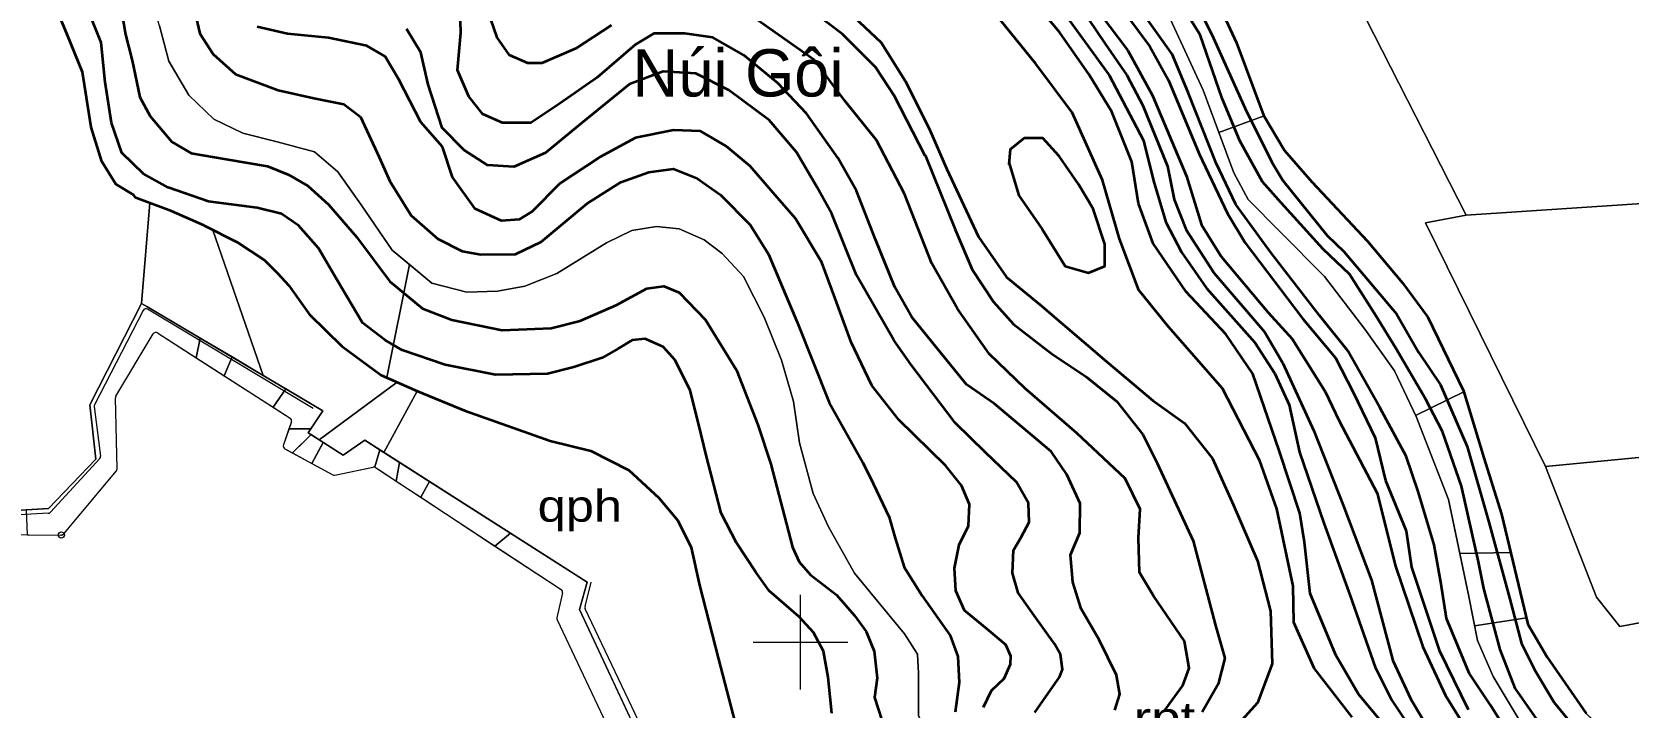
# Model space of a CAD drawing. Header units: metres. Extents: x 558415 to 562400, y 2247179 to 2251032.
# Drawn here: x 559756 to 560262, y 2248479 to 2248694 of the extents above; entities that cross this region are included whole.
import ezdxf
from ezdxf.enums import TextEntityAlignment as Align

# ---------------------------------------------------------------- set-up
doc = ezdxf.new("R2010")
doc.units = ezdxf.units.M
doc.header["$LTSCALE"] = 4
doc.header["$PDMODE"] = 32
doc.header["$PDSIZE"] = 2
for name, color, linetype, lineweight in [('17', 7, 'Continuous', 13), ('27', 7, 'Continuous', 35), ('33', 7, 'Continuous', 13), ('4', 7, 'Continuous', 13), ('45', 7, 'Continuous', 13), ('5', 7, 'Continuous', 13), ('6', 7, 'Continuous', 13), ('63', 7, 'Continuous', 13), ('7', 7, 'Continuous', 13)]:
    doc.layers.add(name, color=color, linetype=linetype, lineweight=lineweight)
doc.layers.add('40', color=7, linetype='Continuous')

msp = doc.modelspace()

# ---------------------------------------------------------------- linework, layer by layer
at = {"layer": '17'}
for p, q in [((559848.59, 2248573.398), (559792.73, 2248606.531)), ((559854.978, 2248559.327), (559843.922, 2248566.482)), ((559932.371, 2248519.025), (559861.857, 2248564.097))]:
    msp.add_line(p, q, dxfattribs=at)
msp.add_lwpolyline([(559791.098, 2248607.499), (559774.636, 2248575.304), (559776.601, 2248558.134), (559761.614, 2248542.395), (559740.976, 2248541.202), (559727.708, 2248623.238), (559688.158, 2248631.502)], dxfattribs=at)
at = {"layer": '27'}
for points in [[(560118.807, 2248715.846), (560130.437, 2248692.792), (560140.921, 2248669.261), (560149.439, 2248652.249), (560152.879, 2248646.525), (560166.966, 2248629.036), (560172.208, 2248623.948), (560188.916, 2248604.233), (560195.96, 2248591.99), (560202.839, 2248581.656), (560211.357, 2248562.1), (560218.237, 2248538.092), (560224.789, 2248514.084), (560228.557, 2248499.615), (560232.815, 2248491.189), (560238.876, 2248480.854), (560247.066, 2248470.997)], [(560189.887, 2248467.947), (560176.946, 2248483.529), (560169.739, 2248495.93), (560161.549, 2248515.486), (560159.747, 2248531.704), (560158.273, 2248540.925), (560151.885, 2248560.481), (560143.367, 2248585.125), (560134.849, 2248597.686), (560122.236, 2248611.2), (560111.752, 2248626.464), (560107.166, 2248639.183), (560105.037, 2248652.38), (560098.648, 2248668.279), (560091.441, 2248680.204), (560082.104, 2248693.559), (560066.051, 2248712.797)], [(560233.634, 2248475.29), (560226.59, 2248485.466), (560221.84, 2248497.708), (560216.598, 2248517.105), (560214.96, 2248525.532), (560209.554, 2248549.54), (560203.493, 2248566.87), (560198.088, 2248577.205), (560188.751, 2248593.264), (560182.527, 2248603.439), (560174.009, 2248616.795), (560165.655, 2248624.744), (560152.387, 2248639.372), (560146.49, 2248646.049), (560139.283, 2248659.087), (560133.713, 2248672.442), (560126.669, 2248692.634), (560113.892, 2248713.144)], [(559810.936, 2248632.188), (559800.616, 2248636.719), (559789.314, 2248641.012), (559788.576, 2248641.966), (559782.925, 2248645.305), (559778.502, 2248652.46), (559775.062, 2248663.43), (559772.359, 2248680.84), (559767.445, 2248692.764), (559764.251, 2248700.634), (559756.142, 2248709.22)], [(559806.432, 2248706.786), (559809.544, 2248693.113), (559813.803, 2248686.594), (559820.847, 2248680.234), (559834.442, 2248675.147), (559845.745, 2248672.603), (559855.246, 2248670.695), (559860.487, 2248666.72), (559866.384, 2248653.842), (559869.824, 2248646.21), (559876.54, 2248635.398), (559885.058, 2248627.926), (559892.757, 2248624.11), (559898.654, 2248622.997), (559909.629, 2248623.156), (559917.819, 2248626.972), (559932.398, 2248639.215), (559943.045, 2248645.893), (559951.891, 2248649.073), (559959.753, 2248650.186), (559967.125, 2248647.165), (559974.66, 2248641.918), (559983.997, 2248632.378), (559989.894, 2248623.157), (559998.903, 2248601.534), (560009.059, 2248576.095), (560019.706, 2248557.016), (560022.982, 2248550.338), (560028.06, 2248539.685), (560030.026, 2248533.008), (560032.81, 2248523.786), (560038.543, 2248514.723), (560047.389, 2248502.163), (560049.846, 2248495.485), (560050.337, 2248487.217), (560049.027, 2248477.837)], [(560130.601, 2248706.599), (560138.218, 2248690.143), (560146.818, 2248667.248), (560153.452, 2248656.039), (560162.052, 2248646.022), (560179.743, 2248627.182), (560190.799, 2248614.065), (560198.907, 2248603.094), (560210.21, 2248579.722), (560216.598, 2248558.496), (560222.25, 2248540.61), (560230.604, 2248505.79), (560236.747, 2248495.296), (560249.032, 2248477.41)], [(559784.157, 2248703.444), (559785.959, 2248692.792), (559788.088, 2248684.524), (559790.546, 2248672.918), (559793.822, 2248666.876), (559800.702, 2248658.767), (559806.763, 2248655.111), (559817.901, 2248653.203), (559831.005, 2248650.977), (559837.721, 2248648.274), (559843.782, 2248644.776), (559850.334, 2248638.893), (559859.18, 2248628.559), (559869.827, 2248614.408), (559880.147, 2248605.823), (559889.484, 2248602.325), (559905.373, 2248598.986), (559920.934, 2248599.622), (559930.107, 2248602.007), (559941.573, 2248606.936), (559951.238, 2248612.183), (559956.643, 2248612.978), (559961.557, 2248610.911), (559969.911, 2248602.325), (559979.739, 2248586.267), (559986.455, 2248568.937), (559990.55, 2248556.535), (559997.43, 2248530.142), (559999.559, 2248525.531), (560003.163, 2248521.397), (560011.353, 2248515.037), (560017.087, 2248508.519), (560020.855, 2248503.431), (560023.312, 2248497.23), (560024.294, 2248488.645), (560023.475, 2248482.444), (560025.768, 2248475.289)], [(559982.03, 2248686.277), (559972.202, 2248691.842), (559963.356, 2248693.114), (559953.528, 2248693.114), (559947.631, 2248689.616), (559935.509, 2248679.122), (559923.716, 2248670.855), (559914.543, 2248664.813), (559905.534, 2248664.813), (559899.309, 2248667.516), (559894.886, 2248673.081), (559891.283, 2248681.508), (559892.265, 2248693.273), (559892.101, 2248700.587)], [(559940.052, 2248695.797), (559928.749, 2248688.325), (559917.938, 2248683.715), (559913.515, 2248683.715), (559907.782, 2248686.259), (559903.851, 2248691.824), (559900.902, 2248700.409)], [(560080.105, 2248704.366), (560097.796, 2248679.882), (560108.771, 2248659.213), (560111.883, 2248646.335), (560115.815, 2248633.298), (560120.729, 2248623.759), (560128.756, 2248612.311), (560143.99, 2248595.14), (560150.378, 2248585.283), (560154.965, 2248575.267), (560158.241, 2248560.322), (560165.94, 2248537.746), (560174.13, 2248515.011), (560182.156, 2248492.117), (560187.398, 2248481.783), (560197.226, 2248466.997)], [(560088.664, 2248701.539), (560096.527, 2248689.774), (560103.407, 2248679.916), (560108.485, 2248670.218), (560116.348, 2248650.98), (560118.477, 2248640.486), (560122.245, 2248630.787), (560131.09, 2248617.114), (560147.143, 2248598.512), (560152.876, 2248588.495), (560162.705, 2248567.031), (560172.042, 2248543.5), (560181.051, 2248519.651), (560187.767, 2248494.212), (560193.5, 2248481.969), (560200.708, 2248469.886)], [(560099.97, 2248703.448), (560110.781, 2248688.979), (560116.678, 2248678.327), (560126.342, 2248654.955), (560135.351, 2248636.035), (560140.921, 2248626.654), (560159.267, 2248602.646), (560169.587, 2248590.244), (560175.32, 2248579.115), (560182.2, 2248564.805), (560185.476, 2248551.291), (560192.028, 2248535.391), (560193.666, 2248523.785), (560202.511, 2248497.551), (560211.684, 2248478.631)], [(560230.36, 2248461.462), (560218.73, 2248480.064), (560212.014, 2248490.24), (560204.807, 2248507.57), (560203.005, 2248519.018), (560200.876, 2248530.943), (560195.798, 2248547.796), (560192.03, 2248559.085), (560183.676, 2248574.507), (560173.52, 2248592.473), (560164.511, 2248603.603), (560149.113, 2248623.636), (560137.974, 2248638.9), (560131.75, 2248651.937), (560122.905, 2248674.355), (560117.827, 2248686.598), (560106.852, 2248702.02)], [(560009.878, 2248477.515), (560008.731, 2248488.963), (560007.257, 2248497.23), (560004.145, 2248503.112), (559999.558, 2248508.041), (559990.057, 2248516.309), (559985.798, 2248522.192), (559979.738, 2248531.573), (559974.824, 2248540.953), (559970.074, 2248559.396), (559967.78, 2248568.936), (559964.995, 2248579.907), (559960.245, 2248589.446), (559956.477, 2248593.739), (559950.744, 2248596.283), (559946.649, 2248595.806), (559942.063, 2248593.103), (559937.149, 2248590.241), (559928.139, 2248587.22), (559919.785, 2248585.153), (559903.241, 2248584.835), (559887.352, 2248588.015), (559873.756, 2248592.626), (559868.35, 2248595.806), (559861.143, 2248601.371), (559852.953, 2248615.044), (559847.22, 2248625.061), (559840.831, 2248632.215), (559835.426, 2248635.872), (559827.727, 2248637.78), (559812.33, 2248639.847), (559799.553, 2248644.299), (559791.69, 2248648.592), (559784.811, 2248655.27), (559781.534, 2248664.809), (559779.568, 2248677.688), (559778.258, 2248690.248), (559774.327, 2248699.947)], [(560115.324, 2248478.134), (560121.221, 2248486.242), (560123.187, 2248491.807), (560121.712, 2248500.393), (560111.884, 2248514.702), (560107.461, 2248522.175), (560107.134, 2248533.146), (560107.625, 2248542.208), (560102.875, 2248551.907), (560087.641, 2248566.375), (560071.261, 2248580.526), (560059.794, 2248591.496), (560049.802, 2248605.806), (560041.612, 2248620.115), (560032.93, 2248642.215), (560024.085, 2248659.228), (560014.092, 2248671.788), (560004.428, 2248684.667), (559984.443, 2248698.658)], [(560039.531, 2248654.293), (560029.816, 2248673.192), (560023.755, 2248682.414), (560013.272, 2248692.908), (560003.771, 2248700.063)], [(560015.238, 2248699.983), (560025.558, 2248690.205), (560033.175, 2248678.042), (560040.791, 2248663.017), (560046.34, 2248650.11)], [(560174.845, 2248476.252), (560162.805, 2248491.754), (560156.417, 2248506.302), (560156.171, 2248517.75), (560151.011, 2248542.314), (560145.605, 2248557.577), (560133.812, 2248580.472), (560116.613, 2248600.028), (560107.276, 2248611.714), (560101.133, 2248627.931), (560095.728, 2248646.534), (560086.145, 2248667.998), (560074.597, 2248683.5), (560061.881, 2248699.152)], [(560095.22, 2248698.997), (560103.738, 2248687.708), (560111.6, 2248673.399), (560122.411, 2248647.801), (560127.161, 2248632.378), (560133.386, 2248622.362), (560148.292, 2248604.555), (560155.827, 2248596.287), (560166.311, 2248579.593), (560170.733, 2248570.212), (560182.855, 2248547.317), (560188.588, 2248524.104), (560197.27, 2248498.506), (560204.477, 2248483.083), (560210.702, 2248473.067)], [(560051.974, 2248510.111), (560049.19, 2248516.312), (560048.862, 2248523.466), (560050.336, 2248530.939), (560053.284, 2248536.981), (560053.612, 2248543.659), (560050.991, 2248549.7), (560045.913, 2248556.06), (560031.171, 2248570.529), (560022.653, 2248581.499), (560016.101, 2248595.173), (560011.023, 2248609.005), (560006.764, 2248620.453), (559998.41, 2248634.444), (559991.366, 2248642.553), (559983.995, 2248650.979), (559976.46, 2248657.339), (559968.27, 2248662.109), (559959.752, 2248662.427), (559947.63, 2248660.042), (559936.328, 2248653.841), (559923.715, 2248645.573), (559914.87, 2248636.67), (559910.774, 2248634.126), (559905.205, 2248633.649), (559896.851, 2248637.465), (559889.643, 2248647.482), (559886.531, 2248657.18), (559879.651, 2248664.971), (559872.608, 2248678.485), (559868.349, 2248685.799), (559862.452, 2248689.138), (559850.331, 2248691.682), (559837.39, 2248692.954), (559827.726, 2248695.18)], [(560058.689, 2248560.195), (560049.025, 2248569.575), (560035.102, 2248588.018), (560029.532, 2248595.809), (560017.738, 2248616.478), (560009.875, 2248635.875), (560005.125, 2248644.461), (559998.737, 2248655.432), (559990.055, 2248665.607), (559977.278, 2248675.147), (559966.795, 2248680.394), (559956.475, 2248681.03), (559945.828, 2248677.055), (559930.594, 2248664.654), (559919.128, 2248655.273), (559909.136, 2248650.821), (559900.782, 2248651.298), (559893.411, 2248656.068), (559886.367, 2248663.223), (559881.944, 2248676.896), (559879.651, 2248687.072), (559875.064, 2248694.544)], [(560099.64, 2248478.472), (560101.278, 2248483.56), (560100.131, 2248489.602), (560094.726, 2248500.731), (560088.993, 2248510.589), (560086.372, 2248519.016), (560085.553, 2248527.76), (560088.502, 2248534.756), (560088.666, 2248543.978), (560084.407, 2248553.199), (560079.493, 2248560.513), (560061.474, 2248575.618), (560052.629, 2248581.818), (560044.766, 2248591.358), (560035.266, 2248603.123), (560029.86, 2248612.663), (560023.8, 2248627.767), (560017.739, 2248643.19), (560011.842, 2248653.683), (560001.85, 2248667.675), (559992.841, 2248677.373), (559982.03, 2248686.277)], [(560065.997, 2248652.257), (560069.191, 2248641.763), (560076.562, 2248631.031), (560083.933, 2248619.345), (560091.305, 2248617.198), (560096.465, 2248619.344), (560096.465, 2248626.261), (560092.779, 2248637.47), (560088.111, 2248645.34), (560081.968, 2248654.164), (560076.808, 2248659.888), (560070.911, 2248659.888), (560066.488, 2248656.31), (560066.001, 2248651.527)], [(560039.462, 2248654.464), (560049.015, 2248630.915), (560054.421, 2248618.195), (560061.137, 2248608.02), (560067.525, 2248600.865), (560079.647, 2248591.485), (560090.458, 2248584.33), (560100.286, 2248576.38), (560108.477, 2248565.887), (560113.063, 2248556.824), (560124.529, 2248532.18), (560131.573, 2248505.31), (560134.521, 2248494.975), (560132.392, 2248486.708), (560127.314, 2248477.804)], [(560046.34, 2248650.11), (560056.414, 2248628.646), (560065.259, 2248615.768), (560075.825, 2248607.182), (560096.956, 2248589.057), (560111.698, 2248576.655), (560121.772, 2248569.5), (560130.617, 2248558.291), (560137.252, 2248543.505), (560144.869, 2248525.857), (560149.046, 2248509.878), (560149.537, 2248493.184), (560144.869, 2248480.782), (560135.778, 2248470.766)], [(559810.936, 2248632.188), (559821.357, 2248626.89), (559830.039, 2248621.166), (559834.134, 2248617.032), (559837.738, 2248613.216), (559844.29, 2248603.994), (559854.61, 2248593.978), (559867.059, 2248584.756), (559878.526, 2248579.668), (559893.432, 2248573.468), (559920.625, 2248563.928), (559933.566, 2248560.749), (559945.524, 2248554.548), (559955.025, 2248545.803), (559961.086, 2248538.649), (559965.345, 2248530.063), (559967.966, 2248518.138), (559974.027, 2248494.607), (559980.579, 2248469.486)], [(560074.25, 2248477.677), (560077.854, 2248482.924), (560082.113, 2248488.966), (560083.095, 2248491.351), (560082.44, 2248496.12), (560080.475, 2248499.459), (560074.087, 2248508.522), (560069.009, 2248515.676), (560067.207, 2248521.877), (560067.535, 2248529.191), (560069.992, 2248533.325), (560072.449, 2248538.094), (560072.285, 2248544.136), (560068.517, 2248550.814), (560058.689, 2248560.195)], [(560058.035, 2248479.425), (560060.492, 2248484.672), (560064.587, 2248488.488), (560066.553, 2248493.099), (560066.717, 2248495.643), (560065.079, 2248499.141), (560059.018, 2248504.228), (560051.974, 2248510.111)]]:
    msp.add_lwpolyline(points, dxfattribs=at)
at = {"layer": '4'}
for p, q in [((559791.581, 2248605.269), (559776.195, 2248575.363)), ((559845.46, 2248574.157), (559792.985, 2248605.669)), ((559776.092, 2248574.779), (559778.084, 2248559.053)), ((559777.827, 2248558.25), (559762.167, 2248541.234)), ((559761.488, 2248540.913), (559741.466, 2248539.774)), ((559931.67, 2248511.313), (559933.669, 2248519.094)), ((559965.954, 2248438.689), (559931.736, 2248510.635))]:
    msp.add_line(p, q, dxfattribs=at)
for centre, start, end in [((559792.471, 2248604.812), 59.01416, 152.77478), ((559777.084, 2248574.905), 152.77478, 187.21777), ((559777.092, 2248558.927), 317.37631, 7.21777), ((559761.432, 2248541.911), 273.25579, 317.37631), ((559932.639, 2248511.064), 165.59301, 205.43633)]:
    msp.add_arc(centre, 1, start, end, dxfattribs=at)
at = {"layer": '45'}
for p, q in [((559791.098, 2248607.499), (559793.662, 2248639.36)), ((560166.148, 2248615.998), (560178.924, 2248599.304)), ((560209.008, 2248528.21), (560225.164, 2248528.464))]:
    msp.add_line(p, q, dxfattribs=at)
for points in [[(560236.137, 2248555.761), (560198.179, 2248633.07), (560210.976, 2248635.441), (560173.754, 2248708.773), (560147.285, 2248762.269), (560109.112, 2248737.588)], [(559799.718, 2248684.364), (559796.77, 2248695.494), (559792.183, 2248710.599), (559791.856, 2248723.159), (559792.02, 2248736.038), (559794.313, 2248741.761), (559802.012, 2248748.121), (559808.4, 2248750.824)], [(560096.406, 2248743.036), (560097.677, 2248735.084), (560103.902, 2248719.821), (560109.144, 2248709.804), (560116.024, 2248700.265), (560125.033, 2248680.868)], [(560109.112, 2248737.588), (560119.544, 2248722.101), (560130.601, 2248706.599), (560138.218, 2248690.143), (560146.818, 2248667.248), (560153.452, 2248656.039), (560162.052, 2248646.022), (560179.743, 2248627.182), (560190.799, 2248614.065), (560198.907, 2248603.094), (560210.21, 2248579.722), (560216.598, 2248558.496), (560222.25, 2248540.61), (560230.604, 2248505.79), (560236.747, 2248495.296), (560249.032, 2248477.41), (560259.106, 2248467.87), (560270.409, 2248454.753)], [(560146.974, 2248666.984), (560146.818, 2248667.248), (560138.218, 2248690.143), (560130.601, 2248706.599), (560119.544, 2248722.101), (560109.112, 2248737.588)], [(559793.662, 2248639.36), (559789.314, 2248641.012), (559788.576, 2248641.966), (559782.925, 2248645.305), (559778.502, 2248652.46), (559775.062, 2248663.43), (559772.359, 2248680.84), (559767.445, 2248692.764), (559764.251, 2248700.634), (559756.142, 2248709.22), (559754.145, 2248713.42), (559686.658, 2248727.033)], [(559754.145, 2248713.42), (559756.142, 2248709.22), (559764.251, 2248700.634), (559767.445, 2248692.764), (559772.359, 2248680.84), (559775.062, 2248663.43), (559778.502, 2248652.46)], [(560173.754, 2248708.773), (560210.976, 2248635.441), (560313.061, 2248642.237), (560339.227, 2248644.383), (560386.768, 2248657.26), (560437.994, 2248672.999), (560473.005, 2248684.804), (560473.68, 2248685.012)], [(560037.398, 2248476.719), (560037.398, 2248490.234), (560037.07, 2248496.275), (560032.975, 2248502.635), (560023.474, 2248514.241), (560017.086, 2248521.873), (560008.896, 2248536.66), (560003.982, 2248547.153), (559999.723, 2248563.212), (559997.757, 2248576.408), (559993.989, 2248589.446), (559988.42, 2248603.119), (559981.868, 2248615.998), (559975.152, 2248623.311), (559969.419, 2248627.604), (559961.556, 2248631.102), (559954.349, 2248631.897), (559946.486, 2248630.625), (559938.46, 2248626.65), (559922.735, 2248616.951), (559912.579, 2248612.976), (559903.897, 2248611.386), (559894.233, 2248611.068), (559883.094, 2248613.93), (559870.481, 2248624.424), (559860.653, 2248638.734), (559853.282, 2248649.227), (559845.911, 2248655.587), (559834.117, 2248658.767), (559823.142, 2248661.47), (559813.969, 2248665.921), (559806.106, 2248673.553), (559799.718, 2248684.364), (559796.77, 2248695.494)], [(559796.77, 2248695.494), (559799.718, 2248684.364), (559806.106, 2248673.553), (559813.969, 2248665.921), (559823.142, 2248661.47), (559834.117, 2248658.767), (559845.911, 2248655.587), (559853.282, 2248649.227), (559860.653, 2248638.734), (559870.481, 2248624.424), (559883.094, 2248613.93), (559894.233, 2248611.068), (559903.897, 2248611.386), (559912.579, 2248612.976), (559922.735, 2248616.951), (559938.46, 2248626.65), (559946.486, 2248630.625), (559954.349, 2248631.897), (559961.556, 2248631.102), (559969.419, 2248627.604), (559975.152, 2248623.311), (559981.868, 2248615.998), (559988.42, 2248603.119), (559993.989, 2248589.446), (559997.757, 2248576.408), (559999.723, 2248563.212), (560003.982, 2248547.153), (560008.896, 2248536.66), (560017.086, 2248521.873), (560023.474, 2248514.241), (560032.975, 2248502.635)], [(560116.024, 2248700.265), (560125.033, 2248680.868), (560127.654, 2248675.144), (560137.318, 2248648.91), (560141.905, 2248640.483), (560152.06, 2248630.149), (560166.148, 2248615.998), (560178.924, 2248599.304), (560188.261, 2248586.107), (560195.141, 2248571.639), (560205.461, 2248545.246), (560211.85, 2248514.56), (560214.634, 2248500.569), (560219.548, 2248489.121), (560229.376, 2248472.745)], [(560229.376, 2248472.745), (560219.548, 2248489.121), (560214.634, 2248500.569), (560211.85, 2248514.56), (560205.461, 2248545.246), (560195.141, 2248571.639), (560188.261, 2248586.107), (560178.924, 2248599.304), (560166.148, 2248615.998), (560152.06, 2248630.149), (560141.905, 2248640.483), (560137.318, 2248648.91), (560127.654, 2248675.144), (560125.033, 2248680.868), (560116.024, 2248700.265)], [(559813.969, 2248665.921), (559806.106, 2248673.553), (559799.718, 2248684.364)], [(560125.033, 2248680.868), (560127.654, 2248675.144), (560132.615, 2248661.678), (560146.974, 2248666.984)], [(559853.282, 2248649.227), (559845.911, 2248655.587), (559834.117, 2248658.767), (559823.142, 2248661.47), (559813.969, 2248665.921)], [(560210.309, 2248579.395), (560210.21, 2248579.722), (560198.907, 2248603.094), (560190.799, 2248614.065), (560179.743, 2248627.182), (560162.052, 2248646.022), (560153.452, 2248656.039), (560146.974, 2248666.984), (560132.615, 2248661.678)], [(560132.615, 2248661.678), (560137.318, 2248648.91), (560141.905, 2248640.483), (560152.06, 2248630.149), (560166.148, 2248615.998)], [(560386.768, 2248657.26), (560390.657, 2248634.262), (560310.313, 2248612.798), (560313.061, 2248642.237), (560210.976, 2248635.441)], [(559778.502, 2248652.46), (559782.925, 2248645.305), (559788.576, 2248641.966), (559789.314, 2248641.012), (559793.662, 2248639.36)], [(559875.977, 2248619.851), (559870.481, 2248624.424), (559860.653, 2248638.734), (559853.282, 2248649.227)], [(559740.976, 2248541.202), (559761.614, 2248542.395), (559776.601, 2248558.134), (559774.636, 2248575.304), (559791.098, 2248607.499), (559793.662, 2248639.36)], [(559810.936, 2248632.188), (559800.616, 2248636.719), (559793.662, 2248639.36), (559791.098, 2248607.499), (559792.73, 2248606.531), (559829.623, 2248584.648)], [(559793.662, 2248639.36), (559800.616, 2248636.719), (559810.936, 2248632.188), (559813.727, 2248630.769)], [(560210.976, 2248635.441), (560198.179, 2248633.07), (560236.137, 2248555.761)], [(559829.623, 2248584.648), (559813.727, 2248630.769), (559810.936, 2248632.188)], [(559872.156, 2248582.495), (559867.059, 2248584.756), (559854.61, 2248593.978), (559844.29, 2248603.994), (559837.738, 2248613.216), (559834.134, 2248617.032), (559830.039, 2248621.166), (559821.357, 2248626.89), (559813.727, 2248630.769), (559829.623, 2248584.648), (559848.59, 2248573.398)], [(559813.727, 2248630.769), (559821.357, 2248626.89), (559830.039, 2248621.166), (559834.134, 2248617.032), (559837.738, 2248613.216), (559844.29, 2248603.994), (559854.61, 2248593.978), (559867.059, 2248584.756), (559868.8, 2248583.984), (559875.977, 2248619.851)], [(559954.349, 2248631.897), (559946.486, 2248630.625), (559938.46, 2248626.65), (559922.735, 2248616.951), (559912.579, 2248612.976)], [(559969.419, 2248627.604), (559961.556, 2248631.102), (559954.349, 2248631.897)], [(559981.868, 2248615.998), (559975.152, 2248623.311), (559969.419, 2248627.604)], [(559912.579, 2248612.976), (559903.897, 2248611.386), (559894.233, 2248611.068), (559883.094, 2248613.93), (559875.977, 2248619.851), (559868.8, 2248583.984), (559872.156, 2248582.495), (559878.484, 2248579.687)], [(559997.757, 2248576.408), (559993.989, 2248589.446), (559988.42, 2248603.119), (559981.868, 2248615.998)], [(560178.924, 2248599.304), (560188.261, 2248586.107), (560195.01, 2248571.915), (560210.309, 2248579.395)], [(559848.59, 2248573.398), (559843.922, 2248566.482), (559847.384, 2248564.242), (559872.156, 2248582.495)], [(559878.484, 2248579.687), (559878.526, 2248579.668), (559893.432, 2248573.468), (559920.625, 2248563.928), (559933.566, 2248560.749), (559945.524, 2248554.548), (559955.025, 2248545.803), (559961.086, 2248538.649), (559965.345, 2248530.063), (559967.966, 2248518.138), (559974.027, 2248494.607)], [(560225.164, 2248528.464), (560222.25, 2248540.61), (560216.598, 2248558.496), (560210.308, 2248579.395), (560195.01, 2248571.915)], [(560003.982, 2248547.153), (559999.723, 2248563.212), (559997.757, 2248576.408)], [(560195.01, 2248571.915), (560195.141, 2248571.639), (560205.461, 2248545.246), (560209.008, 2248528.21)], [(560236.137, 2248555.761), (560284.417, 2248560.411), (560289.577, 2248543.24), (560294, 2248543.956), (560293.631, 2248561.127), (560331.592, 2248566.493), (560367.342, 2248566.851), (560365.867, 2248550.753), (560496.162, 2248566.413)], [(560293.631, 2248561.127), (560294, 2248543.956), (560289.577, 2248543.24), (560284.417, 2248560.411), (560236.137, 2248555.761), (560252.353, 2248514.264), (560259.724, 2248504.963)], [(560270.409, 2248454.753), (560277.043, 2248443.544), (560281.165, 2248435.723), (560281.165, 2248431.73), (560282.947, 2248432.342), (560299.166, 2248437.913), (560280.363, 2248474.556), (560282.206, 2248482.068), (560267.095, 2248506.394), (560259.724, 2248504.963), (560252.353, 2248514.264), (560236.137, 2248555.761)], [(560259.724, 2248504.963), (560267.095, 2248506.394), (560281.034, 2248483.955), (560360.884, 2248489.161), (560365.867, 2248550.753)], [(560043.189, 2248462.228), (560042.639, 2248467.18), (560037.398, 2248476.719), (560037.398, 2248490.234), (560037.07, 2248496.275), (560032.975, 2248502.635), (560023.474, 2248514.241), (560017.086, 2248521.873), (560008.896, 2248536.66), (560003.982, 2248547.153)], [(560213.71, 2248505.214), (560230.127, 2248507.778), (560225.164, 2248528.464), (560209.008, 2248528.21)], [(560209.008, 2248528.21), (560211.85, 2248514.56), (560213.71, 2248505.214)], [(560254.149, 2248472.564), (560249.032, 2248477.41), (560236.747, 2248495.296), (560230.604, 2248505.79), (560230.127, 2248507.778), (560213.71, 2248505.214), (560214.634, 2248500.569), (560219.548, 2248489.121), (560229.376, 2248472.745)], [(560032.975, 2248502.635), (560037.07, 2248496.275), (560037.398, 2248490.234), (560037.398, 2248476.719), (560042.639, 2248467.18), (560043.786, 2248456.845)], [(559974.027, 2248494.607), (559980.579, 2248469.486), (559982.723, 2248459.731), (560043.189, 2248462.228)]]:
    msp.add_lwpolyline(points, dxfattribs=at)
for points in [[(559854.978, 2248559.327), (559861.857, 2248564.097), (559867.906, 2248560.231), (559878.484, 2248579.687), (559872.156, 2248582.495), (559847.384, 2248564.242)], [(559982.625, 2248441.983), (559982.545, 2248445.796), (559983.2, 2248457.562), (559980.579, 2248469.486), (559974.027, 2248494.607), (559967.966, 2248518.138), (559965.345, 2248530.063), (559961.086, 2248538.649), (559955.025, 2248545.803), (559945.524, 2248554.548), (559933.566, 2248560.749), (559920.625, 2248563.928), (559893.432, 2248573.468), (559878.526, 2248579.668), (559878.484, 2248579.687), (559867.906, 2248560.231), (559932.371, 2248519.025), (559929.914, 2248510.44), (559962.419, 2248440.984), (559964.954, 2248441.109), (559962.419, 2248440.984)]]:
    msp.add_lwpolyline(points, close=True, dxfattribs=at)
at = {"layer": '5'}
for p, q in [((559792.73, 2248606.531), (559791.098, 2248607.499)), ((559843.922, 2248566.482), (559848.59, 2248573.398)), ((559861.857, 2248564.097), (559854.978, 2248559.327))]:
    msp.add_line(p, q, dxfattribs=at)
for points in [[(560503.225, 2248694.104), (560473.005, 2248684.804), (560437.994, 2248672.999), (560386.768, 2248657.26), (560339.227, 2248644.383), (560313.061, 2248642.237), (560210.976, 2248635.441), (560173.754, 2248708.773), (560146.851, 2248763.146), (560105.575, 2248840.413), (560059.877, 2248901.582), (560041.082, 2248928.411), (560048.771, 2248958.261)], [(560236.137, 2248555.761), (560284.417, 2248560.411), (560289.577, 2248543.24), (560294, 2248543.956), (560293.631, 2248561.127), (560331.592, 2248566.493), (560367.342, 2248566.851), (560365.867, 2248550.753), (560496.162, 2248566.413), (560473.68, 2248685.012)], [(560210.976, 2248635.441), (560198.179, 2248633.07), (560236.137, 2248555.761)], [(560210.976, 2248635.441), (560198.179, 2248633.07), (560236.137, 2248555.761), (560252.353, 2248514.264), (560259.724, 2248504.963), (560267.095, 2248506.394), (560282.206, 2248482.068), (560280.363, 2248474.556), (560299.166, 2248437.913), (560282.947, 2248432.342)], [(560287.507, 2248310.502), (560302.114, 2248335.96), (560344.498, 2248336.675), (560348.552, 2248362.789), (560317.225, 2248365.294), (560319.437, 2248399.994), (560319.543, 2248402.154), (560319.805, 2248407.506), (560358.503, 2248405.717), (560358.503, 2248459.734), (560365.867, 2248550.753), (560367.342, 2248566.851), (560331.592, 2248566.493), (560293.631, 2248561.127), (560294, 2248543.956), (560289.577, 2248543.24), (560284.417, 2248560.411), (560236.137, 2248555.761)], [(560365.867, 2248550.753), (560367.342, 2248566.851), (560331.592, 2248566.493), (560293.631, 2248561.127), (560294, 2248543.956), (560289.577, 2248543.24), (560284.417, 2248560.411), (560236.137, 2248555.761)], [(560299.166, 2248437.913), (560280.363, 2248474.556), (560282.206, 2248482.068), (560267.095, 2248506.394), (560259.724, 2248504.963), (560252.353, 2248514.264), (560236.137, 2248555.761), (560284.417, 2248560.411), (560289.577, 2248543.24), (560294, 2248543.956), (560293.631, 2248561.127), (560331.592, 2248566.493), (560367.342, 2248566.851), (560365.867, 2248550.753), (560358.503, 2248459.734), (560358.503, 2248405.717), (560319.805, 2248407.506), (560319.543, 2248402.154), (560319.437, 2248399.994), (560317.225, 2248365.294), (560348.552, 2248362.789), (560344.498, 2248336.675), (560302.114, 2248335.96), (560287.507, 2248310.502)], [(559948.095, 2248405.749), (559964.065, 2248437.467), (559929.914, 2248510.44), (559932.371, 2248519.025)]]:
    msp.add_lwpolyline(points, dxfattribs=at)
at = {"layer": '6'}
for p, q in [((559782.973, 2248578.038), (559794.714, 2248597.805)), ((559796.115, 2248598.135), (559838.165, 2248571.084)), ((559783.326, 2248555.049), (559782.833, 2248577.506)), ((559838.569, 2248569.918), (559836.058, 2248562.605)), ((559836.525, 2248561.403), (559851.677, 2248553.13)), ((559766.407, 2248534.379), (559783.094, 2248554.386)), ((559852.361, 2248553.029), (559864.515, 2248555.573)), ((559865.269, 2248555.429), (559924.139, 2248516.691)), ((559735.273, 2248534.255), (559765.631, 2248534.02)), ((559924.564, 2248515.632), (559922.769, 2248507.793)), ((559922.84, 2248507.142), (559955.179, 2248438.768))]:
    msp.add_line(p, q, dxfattribs=at)
for centre, start, end in [((559795.574, 2248597.294), 57.24651, 149.29167), ((559783.833, 2248577.528), 149.29167, 181.25635), ((559837.624, 2248570.243), 341.04823, 57.24651), ((559837.004, 2248562.28), 161.04823, 241.36529), ((559782.326, 2248555.027), 320.16989, 1.25635), ((559864.72, 2248554.594), 56.65336, 101.82317), ((559852.156, 2248554.007), 241.36529, 281.82317), ((559765.639, 2248535.02), 269.55499, 320.16989), ((559923.589, 2248515.855), 347.10514, 56.65336), ((559923.744, 2248507.569), 167.10514, 205.31306)]:
    msp.add_arc(centre, 1, start, end, dxfattribs=at)
at = {"layer": '63'}
for p, q in [((560000, 2248485), (560000, 2248515)), ((559985, 2248500), (560015, 2248500))]:
    msp.add_line(p, q, dxfattribs=at)
at = {"layer": '7'}
for p, q in [((559782.973, 2248578.038), (559794.714, 2248597.805)), ((559783.326, 2248555.049), (559782.833, 2248577.506)), ((559836.525, 2248561.403), (559838.982, 2248560.061)), ((559845.064, 2248556.741), (559846.663, 2248559.713)), ((559766.407, 2248534.379), (559783.094, 2248554.386)), ((559852.361, 2248553.029), (559864.447, 2248555.559)), ((559865.027, 2248555.599), (559864.844, 2248555.586)), ((559865.269, 2248555.429), (559866.578, 2248554.568)), ((559924.564, 2248515.632), (559922.769, 2248507.793)), ((559922.84, 2248507.142), (559949.72, 2248450.31))]:
    msp.add_line(p, q, dxfattribs=at)
for points in [[(559796.115, 2248598.135), (559808.365, 2248590.254), (559809.714, 2248596.457), (559792.73, 2248606.531), (559791.098, 2248607.499), (559774.636, 2248575.304), (559776.601, 2248558.134), (559761.614, 2248542.395), (559754.514, 2248541.985), (559754.771, 2248534.104), (559765.631, 2248534.02)], [(559838.569, 2248569.918), (559837.825, 2248567.752), (559844.779, 2248567.752), (559848.59, 2248573.398), (559836.823, 2248580.377), (559832.79, 2248574.542), (559838.165, 2248571.084)], [(559838.982, 2248560.061), (559844.822, 2248565.9), (559843.922, 2248566.482), (559844.779, 2248567.752), (559837.825, 2248567.752), (559836.058, 2248562.605)], [(559846.663, 2248559.713), (559848.656, 2248563.418), (559844.822, 2248565.9), (559842.966, 2248564.045), (559838.982, 2248560.061), (559845.064, 2248556.741)], [(559864.447, 2248555.559), (559865.027, 2248555.599), (559866.648, 2248561.035), (559861.857, 2248564.097), (559854.978, 2248559.327), (559848.656, 2248563.418), (559845.064, 2248556.741), (559851.677, 2248553.13)], [(559866.578, 2248554.568), (559871.804, 2248551.13), (559872.909, 2248557.033), (559867.891, 2248560.241), (559866.648, 2248561.035), (559865.027, 2248555.599)], [(559949.72, 2248450.31), (559958.378, 2248449.618), (559929.914, 2248510.44), (559932.371, 2248519.025), (559908.009, 2248534.597), (559903.128, 2248530.517), (559924.139, 2248516.691)]]:
    msp.add_lwpolyline(points, dxfattribs=at)
for points in [[(559817.281, 2248584.519), (559819.758, 2248590.5), (559809.714, 2248596.457), (559808.365, 2248590.255)], [(559832.79, 2248574.542), (559836.823, 2248580.377), (559829.623, 2248584.648), (559819.758, 2248590.5), (559817.281, 2248584.519)], [(559879.601, 2248545.998), (559882.378, 2248550.98), (559872.909, 2248557.033), (559871.804, 2248551.13)], [(559903.128, 2248530.517), (559908.009, 2248534.597), (559882.378, 2248550.98), (559879.601, 2248545.998)]]:
    msp.add_lwpolyline(points, close=True, dxfattribs=at)
for centre, start, end in [((559795.574, 2248597.294), 57.24651, 149.29167), ((559783.833, 2248577.528), 149.29167, 181.25635), ((559837.624, 2248570.243), 341.04823, 57.24651), ((559837.004, 2248562.28), 161.04823, 241.36529), ((559782.326, 2248555.027), 320.16989, 1.25635), ((559864.72, 2248554.594), 56.65336, 82.88146), ((559852.156, 2248554.007), 241.36529, 281.82317), ((559765.639, 2248535.02), 269.55499, 320.16989), ((559923.589, 2248515.855), 347.10514, 56.65336), ((559923.744, 2248507.569), 167.10514, 205.31306)]:
    msp.add_arc(centre, 1, start, end, dxfattribs=at)
msp.add_point((559765.631, 2248534.02), dxfattribs=at)

# ---------------------------------------------------------------- texts
at = {"layer": '33'}
for s, width, p in [('qph', 1.2, (559930.035, 2248538.255)), ('rpt', 1.25, (560115.383, 2248471.076))]:
    msp.add_text(s, height=10, dxfattribs=dict(at, width=width)).set_placement(p, align=Align.CENTER)
at = {"layer": '40'}
msp.add_text('Núi Gôi', height=15, dxfattribs=at).set_placement((559946.733, 2248673.117))

doc.saveas('drawing.dxf')
